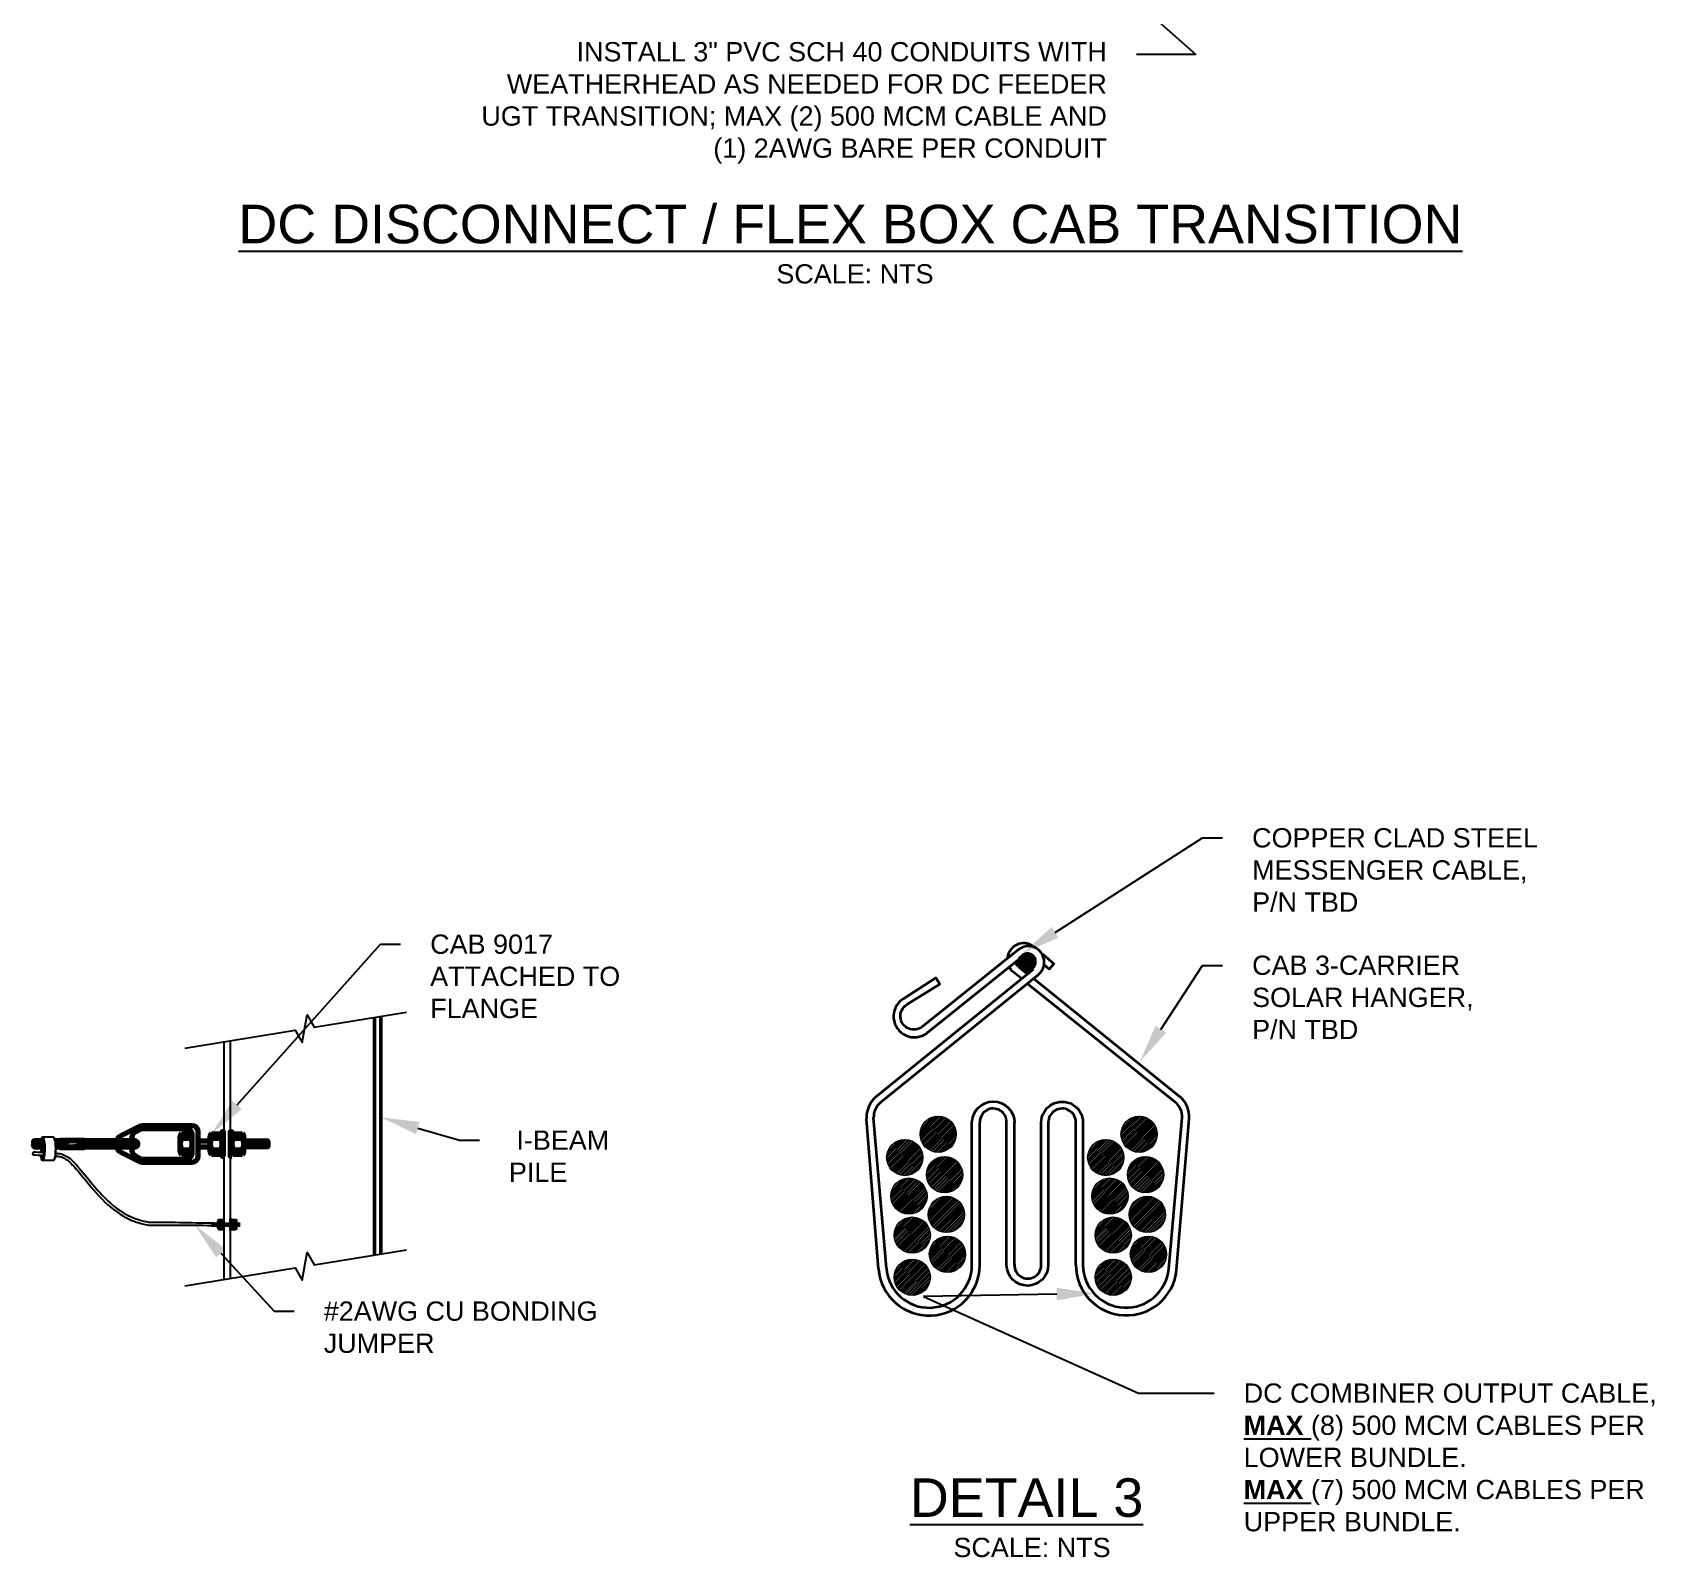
# Model space of a CAD drawing. Header units: feet. Extents: x -17 to 1389, y -162 to 787.
# Drawn here: x 1023.6 to 1108.3, y 93.5 to 172.6 of the extents above; entities that cross this region are included whole.
import ezdxf
from ezdxf import colors
from ezdxf.entities.mleader import LeaderData, LeaderLine
from ezdxf.enums import TextEntityAlignment as Align
from ezdxf.math import Vec2, Vec3

# ---------------------------------------------------------------- set-up
doc = ezdxf.new("R2010")
doc.units = ezdxf.units.FT
doc.header["$MEASUREMENT"] = 0
for name, color, linetype in [('DC Homerun', 8, 'Continuous'), ('E-CABL-UG2', 142, 'Continuous'), ('E-DETL-CAB', 1, 'Continuous'), ('E-GRND', 3, 'Continuous'), ('G-ANNO-TEXT', 1, 'Continuous'), ('G-ANNO-TTLE', 3, 'Continuous'), ('G-TEXT', 7, 'Continuous'), ('PDF3_G-MEDI', 7, 'Continuous'), ('PDF3_G-WIDE', 7, 'Continuous'), ('S-BEAM', 7, 'Continuous')]:
    doc.layers.add(name, color=color, linetype=linetype)
doc.styles.add('NEI-A', font='arial.ttf')

# ---------------------------------------------------------------- blocks, each defined once
blk = doc.blocks.new('Detail Title')
at = {"color": 153, "style": 'NEI-A', "flags": 8}
blk.add_attdef('DETAIL_TITLE_001', (-0.789, 0.05), '', height=0.25, dxfattribs=at)
at = {"color": 7, "style": 'NEI-A', "flags": 8}
blk.add_attdef('SCALE', text='', height=0.109, dxfattribs=at).set_placement((0, -0.211), align=Align.CENTER)
blk = doc.blocks.new('CAB 9000 HANGER')
at = {"layer": 'E-DETL-CAB', "lineweight": 35}
for points in [[(-3.515, -3.08), (0.265, -0.019, 1.000528), (-0.208, 0.586), (-2.513, -1.266, -1.058736), (-2.891, -0.737), (-2.098, -0.246), (-2.192, -0.094), (-2.986, -0.605)], [(-0.132, -0.113), (-0.321, 0.038, -0.113932), (-0.436, 0.185)], [(-3.379, -7.07, 0.958405), (-1.323, -6.992), (-1.323, -3.571, -0.992275), (-0.302, -3.571)], [(-0.302, -6.982, 1.030257), (0.34, -6.992), (0.34, -3.571, -1.0024), (1.342, -3.571), (1.342, -6.992, 0.948405), (3.401, -7.086)], [(1.172, -6.992), (1.172, -3.567, 1.014777), (0.51, -3.571), (0.51, -6.982, -1), (-0.491, -6.992), (-0.491, -3.571, 1.044793), (-1.134, -3.567)], [(-3.567, -7.086, 0.958405), (-1.134, -6.992), (-1.134, -3.571)]]:
    blk.add_lwpolyline(points, format="xyb", dxfattribs=at)
for points in [[(-2.4, -1.417), (-0.094, 0.435)], [(0.208, 0.359), (0.076, 0.472)], [(0.378, 0.472), (0.642, 0.246), (0.529, 0.113), (0.416, 0.208)], [(-3.628, -2.948), (0.151, 0.113)], [(0, 0), (-0.208, 0.17)], [(3.553, -3.08), (0, -0.227)], [(3.666, -2.948), (0.151, -0.113)], [(-3.567, -7.086), (-3.855, -3.477)], [(-3.379, -7.07), (-3.685, -3.458)], [(3.401, -7.086), (3.723, -3.458)], [(3.59, -7.105), (3.893, -3.477)], [(-0.302, -6.992), (-0.302, -3.571)]]:
    blk.add_lwpolyline(points, dxfattribs=at)
at = {"layer": 'E-DETL-CAB', "lineweight": 25}
blk.add_lwpolyline([(0.227, 0.246), (0.208, 0.246)], dxfattribs=at)
at = {"layer": 'E-DETL-CAB', "lineweight": 40}
blk.add_circle((-0.009, 0.274), 0.198, dxfattribs=at)
at = {"layer": 'E-DETL-CAB', "lineweight": 35}
for centre, radius, start, end in [((-0.085, 0.35), 0.387, 54.8108, 174.0289), ((0.009, 0.293), 0.198, 308.8531, 128.8477), ((-0.104, 0.35), 0.198, 193.1562, 231.1358), ((-2.705, -1.02), 0.501, 124.0556, 307.5223), ((-3.211, -3.445), 0.645, 129.5318, 182.8494), ((-3.213, -3.443), 0.472, 129.7123, 181.8322), ((3.297, -3.423), 0.427, 355.4833, 53.357), ((3.28, -3.426), 0.615, 355.2701, 51.127), ((2.384, -6.989), 1.212, 179.6577, 354.5282)]:
    blk.add_arc(centre, radius, start, end, dxfattribs=at)
at = {"layer": 'E-DETL-CAB', "transparency": 33554559}
for points in [[(-0.132, 0.397), (0.17, 0.359), (-0.151, 0.359)], [(-0.113, 0.416), (0.151, 0.397), (-0.132, 0.397)], [(0.151, 0.397), (-0.132, 0.397), (0.17, 0.359)], [(-0.076, 0.435), (0.113, 0.416), (-0.113, 0.416)], [(0.113, 0.416), (-0.113, 0.416), (0.151, 0.397)], [(-0.038, 0.435), (0.094, 0.435), (-0.076, 0.435)], [(0.094, 0.435), (-0.076, 0.435), (0.113, 0.416)], [(-0.019, 0.454), (0.057, 0.435), (-0.038, 0.435)], [(0.057, 0.435), (-0.038, 0.435), (0.094, 0.435)], [(0.019, 0.454), (-0.019, 0.454), (0.057, 0.435)], [(-0.17, 0.321), (0.189, 0.302), (-0.189, 0.302)], [(0.189, 0.302), (-0.189, 0.302), (0.208, 0.265)], [(-0.189, 0.302), (0.208, 0.265), (-0.189, 0.265)], [(0.208, 0.265), (-0.189, 0.265), (0.189, 0.227)], [(-0.189, 0.265), (0.189, 0.227), (-0.189, 0.227)], [(0.189, 0.227), (-0.189, 0.227), (0.189, 0.189)], [(-0.189, 0.227), (0.189, 0.189), (-0.17, 0.189)], [(-0.151, 0.359), (0.189, 0.321), (-0.17, 0.321)], [(0.189, 0.321), (-0.17, 0.321), (0.189, 0.302)], [(0.189, 0.189), (-0.17, 0.189), (0.17, 0.151)], [(-0.17, 0.189), (0.17, 0.151), (-0.151, 0.151)], [(0.17, 0.359), (-0.151, 0.359), (0.189, 0.321)], [(0.17, 0.151), (-0.151, 0.151), (0.151, 0.132)], [(-0.151, 0.151), (0.151, 0.132), (-0.132, 0.132)], [(0.151, 0.132), (-0.132, 0.132), (0.113, 0.094)], [(-0.132, 0.132), (0.113, 0.094), (-0.113, 0.094)], [(0.113, 0.094), (-0.113, 0.094), (0.094, 0.076)], [(-0.113, 0.094), (0.094, 0.076), (-0.076, 0.076)], [(0.094, 0.076), (-0.076, 0.076), (0.057, 0.076)], [(-0.076, 0.076), (0.057, 0.076), (-0.038, 0.076)], [(0.057, 0.076), (-0.038, 0.076), (0.019, 0.057)], [(-0.038, 0.076), (0.019, 0.057), (-0.019, 0.057)]]:
    blk.add_solid(points, dxfattribs=at)

msp = doc.modelspace()

# ---------------------------------------------------------------- hatches: boundary and pattern name
at = {"layer": 'DC Homerun', "lineweight": 20}
h = msp.add_hatch(dxfattribs=at)
h.set_pattern_fill('ANSI31', color=256, scale=0.5)
h.set_pattern_definition([(45, (880.450595, 197.41949), (-0.044194174, 0.044194174), [])])
h.paths.add_polyline_path([(1069.60824, 115.40556, 1), (1071.49171, 115.40556, 1)])
h = msp.add_hatch(dxfattribs=at)
h.set_pattern_fill('ANSI31', color=256, scale=0.5)
h.set_pattern_definition([(45, (890.8754, 197.41949), (-0.044194174, 0.044194174), [])])
h.paths.add_polyline_path([(1080.03305, 115.40556, 1), (1081.91652, 115.40556, 1)])
h = msp.add_hatch(dxfattribs=at)
h.set_pattern_fill('ANSI31', color=256, scale=0.5)
h.set_pattern_definition([(45, (878.720763, 196.21044), (-0.044194174, 0.044194174), [])])
h.paths.add_polyline_path([(1067.87841, 114.19651, 1), (1069.76188, 114.19651, 1)])
h = msp.add_hatch(dxfattribs=at)
h.set_pattern_fill('ANSI31', color=256, scale=0.5)
h.set_pattern_definition([(45, (889.14557, 196.21044), (-0.044194174, 0.044194174), [])])
h.paths.add_polyline_path([(1078.30322, 114.19651, 1), (1080.18669, 114.19651, 1)])
h = msp.add_hatch(dxfattribs=at)
h.set_pattern_fill('ANSI31', color=256, scale=0.5)
h.set_pattern_definition([(45, (880.782536, 195.3223), (-0.044194174, 0.044194174), [])])
h.paths.add_polyline_path([(1069.94018, 113.30836, 1), (1071.82365, 113.30836, 1)])
h = msp.add_hatch(dxfattribs=at)
h.set_pattern_fill('ANSI31', color=256, scale=0.5)
h.set_pattern_definition([(45, (891.20734, 195.3223), (-0.044194174, 0.044194174), [])])
h.paths.add_polyline_path([(1080.36499, 113.30836, 1), (1082.24846, 113.30836, 1)])
h = msp.add_hatch(dxfattribs=at)
h.set_pattern_fill('ANSI31', color=256, scale=0.5)
h.set_pattern_definition([(45, (878.933153, 194.20853), (-0.044194174, 0.044194174), [])])
h.paths.add_polyline_path([(1068.0908, 112.1946, 1), (1069.97427, 112.1946, 1)])
h = msp.add_hatch(dxfattribs=at)
h.set_pattern_fill('ANSI31', color=256, scale=0.5)
h.set_pattern_definition([(45, (889.35796, 194.20853), (-0.044194174, 0.044194174), [])])
h.paths.add_polyline_path([(1078.51561, 112.1946, 1), (1080.39908, 112.1946, 1)])
h = msp.add_hatch(dxfattribs=at)
h.set_pattern_fill('ANSI31', color=256, scale=0.5)
h.set_pattern_definition([(45, (880.87738, 193.26065), (-0.044194174, 0.044194174), [])])
h.paths.add_polyline_path([(1070.03503, 111.24672, 1), (1071.91849, 111.24672, 1)])
h = msp.add_hatch(dxfattribs=at)
h.set_pattern_fill('ANSI31', color=256, scale=0.5)
h.set_pattern_definition([(45, (891.302183, 193.26065), (-0.044194174, 0.044194174), [])])
h.paths.add_polyline_path([(1080.45983, 111.24672, 1), (1082.3433, 111.24672, 1)])
h = msp.add_hatch(dxfattribs=at)
h.set_pattern_fill('ANSI31', color=256, scale=0.5)
h.set_pattern_definition([(45, (879.10334, 192.185664), (-0.044194174, 0.044194174), [])])
h.paths.add_polyline_path([(1068.26099, 110.17173, 1), (1070.14446, 110.17173, 1)])
h = msp.add_hatch(dxfattribs=at)
h.set_pattern_fill('ANSI31', color=256, scale=0.5)
h.set_pattern_definition([(45, (889.528146, 192.185664), (-0.044194174, 0.044194174), [])])
h.paths.add_polyline_path([(1078.68579, 110.17173, 1), (1080.56926, 110.17173, 1)])
h = msp.add_hatch(dxfattribs=at)
h.set_pattern_fill('ANSI31', color=256, scale=0.5)
h.set_pattern_definition([(45, (880.93307, 191.191676), (-0.044194174, 0.044194174), [])])
h.paths.add_polyline_path([(1070.09072, 109.17774, 1), (1071.97419, 109.17774, 1)])
h = msp.add_hatch(dxfattribs=at)
h.set_pattern_fill('ANSI31', color=256, scale=0.5)
h.set_pattern_definition([(45, (891.35788, 191.191676), (-0.044194174, 0.044194174), [])])
h.paths.add_polyline_path([(1080.51553, 109.17774, 1), (1082.39899, 109.17774, 1)])
h = msp.add_hatch(dxfattribs=at)
h.set_pattern_fill('ANSI31', color=256, scale=0.5)
h.set_pattern_definition([(45, (879.10334, 189.99892), (-0.044194174, 0.044194174), [])])
h.paths.add_polyline_path([(1068.26099, 107.98499, 1), (1070.14446, 107.98499, 1)])
h = msp.add_hatch(dxfattribs=at)
h.set_pattern_fill('ANSI31', color=256, scale=0.5)
h.set_pattern_definition([(45, (889.528146, 189.99892), (-0.044194174, 0.044194174), [])])
h.paths.add_polyline_path([(1078.68579, 107.98499, 1), (1080.56926, 107.98499, 1)])

# ---------------------------------------------------------------- linework, layer by layer
for centre in [(1070.54998, 115.40556), (1080.97478, 115.40556), (1068.82015, 114.19651), (1079.24495, 114.19651), (1070.88192, 113.30836), (1081.30672, 113.30836), (1069.03254, 112.1946), (1079.45734, 112.1946), (1070.97676, 111.24672), (1081.40157, 111.24672), (1069.20272, 110.17173), (1079.62753, 110.17173), (1071.03245, 109.17774), (1081.45726, 109.17774), (1069.20272, 107.98499), (1079.62753, 107.98499)]:
    msp.add_circle(centre, 0.94173, dxfattribs=at)
at = {"layer": 'E-CABL-UG2', "linetype": 'Continuous'}
msp.add_arc((1023.71478, 114.39406), 0.1326, 142.4776123, 211.3642318, dxfattribs=at)
for points, knots in [([(1024.13587, 114.44697), (1024.12652, 114.44745), (1024.11718, 114.44793), (1024.10784, 114.44841), (1023.94084, 114.45701), (1023.77523, 114.46591), (1023.60961, 114.47482)], [17.738985311, 17.738985311, 17.738985311, 17.738985311, 17.767464552, 17.767464552, 17.767464552, 18.276640629, 18.276640629, 18.276640629, 18.276640629]), ([(1024.76973, 114.41485), (1024.83916, 114.41636), (1025.32025, 114.40079), (1026.3252, 113.33206), (1027.32091, 111.92038), (1028.70188, 111.03212), (1029.42616, 110.87894), (1029.58939, 110.85005), (1029.61651, 110.84906), (1029.63972, 110.84651), (1029.66916, 110.84623), (1031.20285, 110.84607), (1032.21714, 110.80749), (1033.20811, 110.79933)], [0.19260227, 0.19260227, 0.19260227, 0.19260227, 0.39960394, 1.6490596, 4.11199127, 5.82577772, 6.33179952, 6.33179952, 6.33179952, 6.40452201, 6.40452201, 6.40452201, 10.30362443, 10.30362443, 10.30362443, 10.30362443]), ([(1024.13867, 114.29663), (1024.13286, 114.29693), (1024.12706, 114.29723), (1024.12125, 114.29752), (1023.94685, 114.30646), (1023.77414, 114.31576), (1023.60155, 114.32504)], [17.728375605, 17.728375605, 17.728375605, 17.728375605, 17.746031846, 17.746031846, 17.746031846, 18.276640629, 18.276640629, 18.276640629, 18.276640629]), ([(1024.75103, 114.2642), (1024.79461, 114.26564), (1024.83642, 114.26572), (1024.96357, 114.25847), (1025.04001, 114.24127), (1025.19616, 114.17939), (1025.27322, 114.13546), (1025.55735, 113.93219), (1025.75656, 113.704), (1026.13528, 113.25888), (1026.31339, 113.03791), (1026.84767, 112.38849), (1027.20537, 111.97197), (1027.95196, 111.35674), (1028.28875, 111.13416), (1028.85242, 110.88104), (1029.06322, 110.81089), (1029.38169, 110.73528), (1029.48967, 110.71376), (1029.59656, 110.69343), (1029.62737, 110.68757), (1029.65825, 110.6846), (1029.71887, 110.68214), (1030.9971, 110.68698), (1032.21381, 110.71025), (1033.20811, 110.64933)], [0.16911938, 0.16911938, 0.16911938, 0.16911938, 0.30789024, 0.30789024, 0.61473255, 0.61473255, 0.92157486, 0.92157486, 1.76043086, 1.76043086, 2.59928686, 2.59928686, 4.27699886, 4.27699886, 5.41456281, 5.41456281, 6.04167989, 6.04167989, 6.36487367, 6.36487367, 6.36487367, 6.45804744, 6.45804744, 6.45804744, 10.31153999, 10.31153999, 10.31153999, 10.31153999])]:
    msp.add_open_spline(points, degree=3, knots=knots, dxfattribs=at)
at = {"layer": 'E-DETL-CAB', "lineweight": 70}
for points in [[(1029.13215, 115.8035), (1028.11965, 115.29933)], [(1029.19882, 115.666), (1028.89882, 115.516)], [(1031.85298, 115.83683), (1029.26965, 115.83683)], [(1031.22798, 114.48683), (1031.22798, 115.31183)], [(1031.29465, 115.43266), (1031.78632, 115.43266)], [(1031.29465, 115.19516), (1031.78632, 115.19516)], [(1031.85298, 114.43266), (1031.85298, 115.37016)], [(1032.16548, 114.27433), (1032.16548, 115.52433)], [(1032.79048, 114.48683), (1032.79048, 115.31183)], [(1032.85715, 115.43266), (1033.34882, 115.43266)], [(1032.85715, 115.19516), (1033.34882, 115.19516)], [(1033.41548, 114.48683), (1033.41548, 115.31183)], [(1033.97656, 115.43266), (1034.47239, 115.43266)], [(1033.97656, 115.19516), (1034.47239, 115.19516)], [(1034.53489, 114.48683), (1034.53489, 115.31183)], [(1023.66132, 114.74516), (1024.11142, 114.74516)], [(1031.29465, 114.37016), (1031.78632, 114.37016)], [(1032.16548, 115.05766), (1032.79048, 115.05766)], [(1032.16548, 114.74516), (1032.79048, 114.74516)], [(1032.85715, 114.37016), (1033.34882, 114.37016)], [(1033.97656, 114.37016), (1034.47239, 114.37016)], [(1034.57656, 115.03683), (1034.57656, 114.76183)], [(1034.65572, 115.03683), (1034.65572, 114.76183)], [(1034.73072, 115.03683), (1034.73072, 114.76183)], [(1034.80989, 115.03683), (1034.80989, 114.76183)], [(1034.88906, 115.03683), (1034.88906, 114.76183)], [(1034.96822, 115.03683), (1034.96822, 114.76183)], [(1035.04322, 115.03683), (1035.04322, 114.76183)], [(1035.12239, 115.03683), (1035.12239, 114.76183)], [(1035.20156, 115.03683), (1035.20156, 114.76183)], [(1035.28072, 115.03683), (1035.28072, 114.76183)], [(1035.35572, 115.03683), (1035.35572, 114.76183)], [(1035.43489, 115.03683), (1035.43489, 114.76183)], [(1035.51406, 115.03683), (1035.51406, 114.76183)], [(1035.59322, 115.03683), (1035.59322, 114.76183)], [(1035.66822, 115.03683), (1035.66822, 114.76183)], [(1035.74739, 115.03683), (1035.74739, 114.76183)], [(1035.78489, 115.016), (1035.78489, 114.78266)], [(1028.89882, 114.28683), (1029.19882, 114.13683)]]:
    msp.add_lwpolyline(points, dxfattribs=at)
for points in [[(1028.90188, 115.52028, 0.28407789), (1028.72798, 115.23683), (1028.72798, 115.05766)], [(1031.54048, 115.68266), (1029.26965, 115.68266, 0.11642905), (1029.20186, 115.66617)], [(1031.29747, 115.42977, 0.56377631), (1031.29752, 115.19816, 0.22028274), (1031.29752, 114.60466, 0.56377631), (1031.29747, 114.37305)], [(1031.29465, 114.6035), (1031.78632, 114.6035, 0.22028274), (1031.78762, 115.19816, 0.56377631), (1031.78766, 115.42977)], [(1032.85997, 115.42977, 0.56377631), (1032.86002, 115.19816, 0.22028274), (1032.86002, 114.60466, 0.56377631), (1032.85997, 114.37305)], [(1032.85715, 114.6035), (1033.34882, 114.6035, 0.22028274), (1033.35012, 115.19816, 0.56377631), (1033.35016, 115.42977)], [(1033.97938, 115.42977, 0.56377631), (1033.97943, 115.19816, 0.22028274), (1033.97943, 114.60466, 0.56377631), (1033.97938, 114.37305)], [(1033.97656, 114.6035), (1034.47239, 114.6035, 0.22028274), (1034.47369, 115.19816, 0.56377631), (1034.47374, 115.42977)], [(1024.13975, 115.05766), (1023.66132, 115.05766, 0.50000971), (1023.66298, 114.90225, -0.50000971), (1023.66382, 114.74391, -0.50000971), (1023.66298, 114.90058)], [(1024.77796, 114.74516), (1028.8884, 114.74516, 1.00000058), (1028.88632, 115.05766), (1024.74732, 115.05766)], [(1028.11965, 114.49933), (1029.13215, 113.99516, 0.11643124), (1029.26965, 113.96183), (1031.85298, 113.96183, 0.41421129), (1032.16965, 114.27641)], [(1028.72798, 114.74516), (1028.72798, 114.566, 0.28407789), (1028.90188, 114.28671)], [(1029.20186, 114.13666, 0.11642905), (1029.26965, 114.12016), (1031.54048, 114.12016, 0.41421129), (1031.85715, 114.43475)], [(1034.53489, 115.05766), (1035.74739, 115.05766, -0.41422303), (1035.78906, 115.01808)], [(1035.78906, 114.78475, -0.41422303), (1035.74739, 114.74516), (1034.53489, 114.74516)]]:
    msp.add_lwpolyline(points, format="xyb", dxfattribs=at)
for points in [[(1033.48758, 114.27433), (1033.48758, 115.52433), (1033.41258, 115.52433), (1033.41258, 114.27433)], [(1033.90989, 114.27433), (1033.90989, 115.52433), (1033.83489, 115.52433), (1033.83489, 114.27433)], [(1025.01132, 115.08683), (1025.01132, 114.71183), (1026.26132, 114.71183), (1026.26132, 115.08683)]]:
    msp.add_lwpolyline(points, close=True, dxfattribs=at)
for centre, radius, start, end in [((1028.2634, 115.02224), 0.31459, 116.5651685, 173.2206814), ((1029.27174, 115.5264), 0.31459, 90.0002074, 116.5646745), ((1031.54257, 115.37224), 0.31458, 0.0002221, 89.9997779), ((1031.85507, 115.52641), 0.31458, 0.0002221, 89.9997779), ((1022.95927, 116.08468), 1.35201, 300.4760727, 310.4411848), ((1023.28006, 116.08475), 1.35209, 288.1329972, 309.5966236), ((1023.60091, 116.08474), 1.35207, 277.2288378, 293.5747345), ((1023.91757, 116.0889), 1.35207, 277.2288378, 278.4341299), ((1023.91757, 116.0889), 1.35207, 308.1546475, 310.4407752), ((1024.23841, 116.0889), 1.35207, 293.2808061, 310.4407752), ((1024.55507, 116.0889), 1.35207, 279.4737151, 310.4407752), ((1025.49257, 116.0889), 1.35207, 277.228947, 310.4407858), ((1025.80924, 116.0889), 1.35207, 277.228947, 310.4407858), ((1026.12174, 116.0889), 1.35207, 277.228947, 310.4407858), ((1026.4384, 116.0889), 1.35207, 277.228947, 310.4407858), ((1026.7509, 116.0889), 1.35207, 277.228947, 310.4407858), ((1027.06757, 116.0889), 1.35207, 277.228947, 310.4407858), ((1027.38007, 116.0889), 1.35207, 277.228947, 310.4407858), ((1027.69257, 116.0889), 1.35207, 277.228947, 310.4407858), ((1028.2634, 114.78058), 0.31459, 186.7793186, 243.4348315), ((1028.00924, 116.0889), 1.35207, 277.228947, 310.4407858), ((1028.00925, 116.08888), 1.51038, 297.2075812, 312.3634565), ((1031.71757, 114.48891), 0.13541, 301.1734523, 58.8265477), ((1033.28007, 114.48891), 0.13541, 301.1734523, 58.8265477), ((1034.40364, 114.48891), 0.13541, 301.1734523, 58.8265477)]:
    msp.add_arc(centre, radius, start, end, dxfattribs=at)
for points in [[(1026.26132, 115.08683), (1025.01132, 115.08683), (1026.26132, 114.71183)], [(1025.01132, 115.08683), (1026.26132, 114.71183), (1025.01132, 114.71183)]]:
    msp.add_solid(points, dxfattribs=at)
at = {"layer": 'E-GRND'}
for p, q in [((1024.07313, 114.74516), (1024.06382, 114.7165)), ((1024.06382, 114.7165), (1024.09907, 114.7165)), ((1024.06382, 114.5845), (1024.09907, 114.5845)), ((1024.09138, 114.49965), (1024.06382, 114.5845)), ((1024.09138, 114.49965), (1024.12712, 114.49965))]:
    msp.add_line(p, q, dxfattribs=at)
for points in [[(1024.65673, 115.25391), (1024.09138, 115.25391)], [(1024.65673, 114.0471), (1024.09138, 114.0471)]]:
    msp.add_lwpolyline(points, dxfattribs=at)
for centre, major_axis, ratio, start_param, end_param in [((1024.09138, 114.6505), (0, -0.60341), 0.2034372, -0.95969364, 3.64076175), ((1024.65673, 114.6505), (0, 0.60341), 0.2034372, 3.14159265, 6.28318531), ((1024.06382, 114.9522), (0, 0.23571), 0.33411094, 2.64329169, 3.14159265), ((1024.09138, 114.3488), (0, -0.15085), 0.33411094, -1.25942729, 1.57079633), ((1024.09138, 114.3488), (0, -0.15085), 0.33411094, 3.14159265, 3.96644794), ((1024.14464, 114.6505), (0, 0.09317), 0.69303415, 0.78207214, 2.35952052), ((1024.04779, 114.9522), (0, 0.2813), 0.33411094, 3.71956504, 3.88520323)]:
    msp.add_ellipse(centre, major_axis=major_axis, ratio=ratio, start_param=start_param, end_param=end_param, dxfattribs=at)
at = {"layer": 'E-GRND', "extrusion": (0, 0, -1)}
for centre, major_axis, ratio, start_param, end_param in [((1024.09138, 114.6505), (0, 0.60341), 0.2034372, -0.83014292, 3.64076175), ((1024.65673, 114.6505), (0, -0.60341), 0.2034372, 3.14159265, 6.28318531), ((1024.06382, 114.3488), (0, -0.23571), 0.33411094, 2.03679462, 3.14159265), ((1024.09739, 114.94496), (0, 0.20801), 0.24230122, -0.99819279, 2.85961992), ((1024.14464, 114.6505), (0, -0.09317), 0.69303415, 0.78207214, 2.35952052), ((1024.04779, 114.3488), (0, -0.2813), 0.33411094, 3.71956504, 4.71238898)]:
    msp.add_ellipse(centre, major_axis=major_axis, ratio=ratio, start_param=start_param, end_param=end_param, dxfattribs=at)
at = {"layer": 'G-ANNO-TEXT'}
for p, q in [((1032.84938, 110.79933), (1034.35091, 110.79933)), ((1032.84938, 110.72433), (1034.35091, 110.72433)), ((1032.84938, 110.64933), (1034.35091, 110.64933))]:
    msp.add_line(p, q, dxfattribs=at)
at = {"layer": 'G-TEXT', "linetype": 'Continuous', "flags": 128}
for points in [[(1031.47507, 119.866), (1037.20007, 120.79933), (1037.55423, 120.16183), (1037.82923, 121.59516), (1038.18757, 120.95766), (1042.97923, 121.73683)], [(1031.47507, 107.53683), (1037.20007, 108.47016), (1037.55423, 107.83266), (1037.82923, 109.266), (1038.18757, 108.6285), (1042.97923, 109.41183)]]:
    msp.add_lwpolyline(points, dxfattribs=at)
at = {"layer": 'PDF3_G-MEDI', "lineweight": 35}
for points in [[(1033.24144, 110.97016), (1033.47061, 110.97016)], [(1033.89869, 110.97016), (1034.12786, 110.97016)], [(1033.20811, 110.53266), (1033.20811, 110.916)], [(1033.24144, 110.4785), (1033.47061, 110.4785)], [(1033.49978, 110.53266), (1033.49978, 110.916)], [(1033.89869, 110.4785), (1034.12786, 110.4785)], [(1034.15703, 110.53266), (1034.15703, 110.916)]]:
    msp.add_lwpolyline(points, dxfattribs=at)
msp.add_lwpolyline([(1033.86536, 110.43266), (1033.86536, 111.01183), (1033.83203, 111.01183), (1033.83203, 110.43266)], close=True, dxfattribs=at)
for points in [[(1033.24144, 110.86183), (1033.47061, 110.86183, -0.22027799), (1033.47061, 110.58683), (1033.24144, 110.58683, -0.22027799)], [(1033.89869, 110.86183), (1034.12786, 110.86183, -0.22027799), (1034.12786, 110.58683), (1033.89869, 110.58683, -0.22027799)]]:
    msp.add_lwpolyline(points, format="xyb", close=True, dxfattribs=at)
for centre, start, end in [((1033.27686, 110.91808), 121.1751591, 238.8248409), ((1033.43936, 110.91808), 301.1751591, 58.8248409), ((1033.93411, 110.91808), 121.1751591, 238.8248409), ((1034.09661, 110.91808), 301.1751591, 58.8248409), ((1033.27686, 110.53474), 121.1751591, 238.8248409), ((1033.43936, 110.53475), 301.1751591, 58.8248409), ((1033.93411, 110.53474), 121.1751591, 238.8248409), ((1034.09661, 110.53475), 301.1751591, 58.8248409)]:
    msp.add_arc(centre, 0.06459, start, end, dxfattribs=at)
at = {"layer": 'PDF3_G-WIDE', "lineweight": 50}
for points in [[(1041.3109, 121.45766), (1041.3109, 109.1285)], [(1041.6409, 121.5192), (1041.6409, 109.19304)]]:
    msp.add_lwpolyline(points, dxfattribs=at)
at = {"layer": 'S-BEAM', "flags": 128}
for points in [[(1033.5009, 120.19626), (1033.5009, 107.8671)], [(1033.8309, 120.25006), (1033.8309, 107.92089)]]:
    msp.add_lwpolyline(points, dxfattribs=at)

# ---------------------------------------------------------------- block references
at = {"layer": 'E-DETL-CAB', "xscale": 2.16, "yscale": 2.16, "zscale": 2.16}
msp.add_blockref('CAB 9000 HANGER', (1075.16123, 123.72209), dxfattribs=at)
at = {"layer": 'G-TEXT'}
ref = msp.add_blockref('Detail Title', (1066.23281, 161.22923), dxfattribs=dict(at, xscale=8, yscale=8, zscale=8))
ref.add_attrib('DETAIL_TITLE_001', '%%UDC DISCONNECT / FLEX BOX CAB TRANSITION', (1034.25462, 161.62854), dxfattribs={"layer": 'G-ANNO-TTLE', "height": 2, "style": 'NEI-A'})
ref.add_attrib('SCALE', 'SCALE: NTS', dxfattribs={"layer": 'G-ANNO-TEXT', "height": 1, "style": 'NEI-A'}).set_placement((1066.23281, 159.54377), align=Align.CENTER)
ref = msp.add_blockref('Detail Title', (1075.41884, 95.15351), dxfattribs=dict(at, xscale=8, yscale=8, zscale=8))
ref.add_attrib('DETAIL_TITLE_001', '%%UDETAIL 3', (1069.08048, 95.55351), dxfattribs={"layer": 'G-ANNO-TTLE', "height": 2, "style": 'NEI-A'})
ref.add_attrib('SCALE', 'SCALE: NTS', dxfattribs={"layer": 'G-ANNO-TEXT', "height": 1, "style": 'NEI-A'}).set_placement((1075.41884, 93.46805), align=Align.CENTER)

# ---------------------------------------------------------------- leaders
at = {"layer": 'G-ANNO-TEXT'}
ml = msp.add_multileader_mtext('Standard', dxfattribs=at)
ml.set_content('INSTALL 3" PVC SCH 40 CONDUITS WITH WEATHERHEAD AS NEEDED FOR DC FEEDER UGT TRANSITION; MAX (2) 500 MCM CABLE AND (1) 2AWG BARE PER CONDUIT', color=256, style='NEI-A')
ml.set_leader_properties()
ml.build(insert=Vec2(0, 0))
ml.multileader.update_dxf_attribs({"dogleg_length": 3.07146, "arrow_head_size": 2})
ctx = ml.context
ctx.base_point, ctx.char_height, ctx.arrow_head_size, ctx.landing_gap_size, ctx.plane_origin = Vec3(1045.50176, 171.42005), 1, 2, 1.53573, Vec3(1813.03282, -379.51237)
ctx.text_align_type = 2
notes = []
notes.append((ctx, [(1, (1, 1, 0), (1083.90663, 171.42005), (-1, 0), 3.07146, [(0, [(1093.63374, 177.60466), (1077.13374, 177.44259)], 0, [])])]))
ctx.mtext.insert, ctx.mtext.width, ctx.mtext.defined_height, ctx.mtext.alignment, ctx.mtext.flow_direction = Vec3(1079.29943, 172.06705), 32.6593334, 7.05613, 3, 5
ctx.mtext.has_bg_fill, ctx.mtext.bg_color, ctx.mtext.bg_scale_factor, ctx.mtext.bg_transparency, ctx.mtext.use_window_bg_color = 1, -1073741824, 1.5, 0, 1
for ctx, leaders in notes:
    for number, flags, end, landing, length, lines in leaders:
        leader = LeaderData()
        leader.index, (leader.has_last_leader_line, leader.has_dogleg_vector, leader.attachment_direction) = number, flags
        leader.last_leader_point, leader.dogleg_vector, leader.dogleg_length = Vec3(end), Vec3(landing), length
        for number, points, colour, breaks in lines:
            line = LeaderLine()
            line.index, line.vertices, line.color, line.breaks = number, Vec3.list(points), colors.encode_raw_color(colour), breaks
            leader.lines.append(line)
        ctx.leaders.append(leader)

# ---------------------------------------------------------------- next in the draw order: leaders
ml = msp.add_multileader_mtext('Standard', dxfattribs=at)
ml.set_content('\\A1;\\pxql,t3.00005;CAB 3-CARRIER SOLAR HANGER, P/N TBD', color=256, style='NEI-A')
ml.set_leader_properties()
ml.build(insert=Vec2(0, 0))
ml.multileader.update_dxf_attribs({"dogleg_length": 3.07146, "arrow_head_size": 2})
ctx = ml.context
ctx.base_point, ctx.char_height, ctx.arrow_head_size, ctx.landing_gap_size, ctx.plane_origin = Vec3(1085.2984, 124.16523), 1, 2, 1.53573, Vec3(1868.09449, -448.33389)
notes = []
notes.append((ctx, [(0, (1, 1, 0), (1084.26154, 124.16523), (1, 0), 1.03686, [(1, [(1081.00922, 119.17072)], 0, [])])]))
ctx.mtext.insert, ctx.mtext.width, ctx.mtext.flow_direction = Vec3(1086.83413, 124.67375), 12.0472159, 5
ctx.mtext.has_bg_fill, ctx.mtext.bg_color, ctx.mtext.bg_scale_factor, ctx.mtext.bg_transparency, ctx.mtext.use_window_bg_color = 1, -1073741824, 1.5, 0, 1
ml = msp.add_multileader_mtext('Standard', dxfattribs=at)
ml.set_content('\\A1;\\pxql,t3.00005; I-BEAM \\PPILE', color=256, style='NEI-A')
ml.set_leader_properties()
ml.build(insert=Vec2(0, 0))
ml.multileader.update_dxf_attribs({"dogleg_length": 3.07146, "arrow_head_size": 2})
ctx = ml.context
ctx.base_point, ctx.char_height, ctx.arrow_head_size, ctx.landing_gap_size, ctx.plane_origin = Vec3(1046.75106, 115.09871), 1, 2, 1.53573, Vec3(1828.4106, -450.93102)
notes.append((ctx, [(0, (1, 1, 0), (1045.7142, 115.09871), (1, 0), 1.03686, [(1, [(1041.6409, 116.28534)], 0, [])])]))
ctx.mtext.insert, ctx.mtext.defined_height, ctx.mtext.flow_direction = Vec3(1048.28679, 115.59871), 0.5, 5
ctx.mtext.has_bg_fill, ctx.mtext.bg_color, ctx.mtext.bg_scale_factor, ctx.mtext.bg_transparency, ctx.mtext.use_window_bg_color = 1, -1073741824, 1.5, 0, 1
ml = msp.add_multileader_mtext('Standard', dxfattribs=at)
ml.set_content('\\A1;\\pxql,t3.00005;DC COMBINER OUTPUT CABLE, {\\fArial|b1|i0|c0|p34;\\LMAX} (8) 500 MCM CABLES PER LOWER BUNDLE.\\P\\pq*,tz;{\\fArial|b1|i0|c0|p34;\\LMAX} (7) 500 MCM CABLES PER UPPER BUNDLE.', color=256, style='NEI-A')
ml.set_leader_properties()
ml.build(insert=Vec2(0, 0))
ml.multileader.update_dxf_attribs({"dogleg_length": 3.07146, "arrow_head_size": 2})
ctx = ml.context
ctx.base_point, ctx.char_height, ctx.arrow_head_size, ctx.landing_gap_size, ctx.plane_origin = Vec3(1084.86159, 101.9661), 1, 2, 1.53573, Vec3(1868.09449, -459.5355)
notes.append((ctx, [(0, (1, 1, 0), (1080.93559, 101.9661), (1, 0), 3.92601, [(0, [(1078.69944, 107.14419), (1069.78189, 106.99115)], 0, [])])]))
ctx.mtext.insert, ctx.mtext.width, ctx.mtext.flow_direction = Vec3(1086.39733, 102.47463), 21.3703444, 5
ctx.mtext.has_bg_fill, ctx.mtext.bg_color, ctx.mtext.bg_scale_factor, ctx.mtext.bg_transparency, ctx.mtext.use_window_bg_color = 1, -1073741824, 1.5, 0, 1
for ctx, leaders in notes:
    for number, flags, end, landing, length, lines in leaders:
        leader = LeaderData()
        leader.index, (leader.has_last_leader_line, leader.has_dogleg_vector, leader.attachment_direction) = number, flags
        leader.last_leader_point, leader.dogleg_vector, leader.dogleg_length = Vec3(end), Vec3(landing), length
        for number, points, colour, breaks in lines:
            line = LeaderLine()
            line.index, line.vertices, line.color, line.breaks = number, Vec3.list(points), colors.encode_raw_color(colour), breaks
            leader.lines.append(line)
        ctx.leaders.append(leader)

# ---------------------------------------------------------------- next in the draw order: leaders
ml = msp.add_multileader_mtext('Standard', dxfattribs=at)
ml.set_content('\\A1;\\pxql,t3.00005;COPPER CLAD STEEL MESSENGER CABLE, P/N TBD', color=256, style='NEI-A')
ml.set_leader_properties()
ml.build(insert=Vec2(0, 0))
ml.multileader.update_dxf_attribs({"dogleg_length": 3.07146, "arrow_head_size": 2})
ctx = ml.context
ctx.base_point, ctx.char_height, ctx.arrow_head_size, ctx.landing_gap_size, ctx.plane_origin = Vec3(1085.2984, 130.7756), 1, 2, 1.53573, Vec3(1868.09449, -441.72352)
notes = []
notes.append((ctx, [(0, (1, 1, 0), (1084.26154, 130.7756), (1, 0), 1.03686, [(1, [(1074.93061, 124.80178)], 0, [])])]))
ctx.mtext.insert, ctx.mtext.width, ctx.mtext.flow_direction = Vec3(1086.83413, 131.28412), 15.5746731, 5
ctx.mtext.has_bg_fill, ctx.mtext.bg_color, ctx.mtext.bg_scale_factor, ctx.mtext.bg_transparency, ctx.mtext.use_window_bg_color = 1, -1073741824, 1.5, 0, 1
ml = msp.add_multileader_mtext('Standard', dxfattribs=at)
ml.set_content('\\A1;\\pxql,t3.00005;CAB 9017\\PATTACHED TO FLANGE', color=256, style='NEI-A')
ml.set_leader_properties()
ml.build(insert=Vec2(0, 0))
ml.multileader.update_dxf_attribs({"dogleg_length": 3.07146, "arrow_head_size": 2})
ctx = ml.context
ctx.base_point, ctx.char_height, ctx.arrow_head_size, ctx.landing_gap_size, ctx.plane_origin = Vec3(1042.66687, 125.25828), 1, 2, 1.53573, Vec3(246.10918, -447.69908)
notes.append((ctx, [(1, (1, 1, 0), (1041.63001, 125.25828), (1, 0), 1.03686, [(1, [(1032.85715, 115.43266)], 0, [])])]))
ctx.mtext.insert, ctx.mtext.width, ctx.mtext.defined_height, ctx.mtext.flow_direction = Vec3(1044.2026, 125.76681), 14.2389514, 1.70447, 5
ctx.mtext.has_bg_fill, ctx.mtext.bg_color, ctx.mtext.bg_scale_factor, ctx.mtext.bg_transparency, ctx.mtext.use_window_bg_color = 1, -1073741824, 1.5, 0, 1
ml = msp.add_multileader_mtext('Standard', dxfattribs=at)
ml.set_content('\\A1;#2AWG CU BONDING JUMPER', color=256, style='NEI-A')
ml.set_leader_properties()
ml.build(insert=Vec2(0, 0))
ml.multileader.update_dxf_attribs({"dogleg_length": 3.07146, "arrow_head_size": 2})
ctx = ml.context
ctx.base_point, ctx.char_height, ctx.arrow_head_size, ctx.landing_gap_size, ctx.plane_origin = Vec3(1037.14692, 106.22197), 1, 2, 1.53573, Vec3(1828.4106, -458.3658)
notes.append((ctx, [(0, (1, 1, 0), (1036.11006, 106.22197), (1, 0), 1.03686, [(1, [(1031.98363, 110.70992)], 0, [])])]))
ctx.mtext.insert, ctx.mtext.width, ctx.mtext.flow_direction = Vec3(1038.68266, 106.73049), 16.4224419, 5
ctx.mtext.has_bg_fill, ctx.mtext.bg_color, ctx.mtext.bg_scale_factor, ctx.mtext.bg_transparency, ctx.mtext.use_window_bg_color = 1, -1073741824, 1.5, 0, 1
for ctx, leaders in notes:
    for number, flags, end, landing, length, lines in leaders:
        leader = LeaderData()
        leader.index, (leader.has_last_leader_line, leader.has_dogleg_vector, leader.attachment_direction) = number, flags
        leader.last_leader_point, leader.dogleg_vector, leader.dogleg_length = Vec3(end), Vec3(landing), length
        for number, points, colour, breaks in lines:
            line = LeaderLine()
            line.index, line.vertices, line.color, line.breaks = number, Vec3.list(points), colors.encode_raw_color(colour), breaks
            leader.lines.append(line)
        ctx.leaders.append(leader)

doc.saveas('drawing.dxf')
